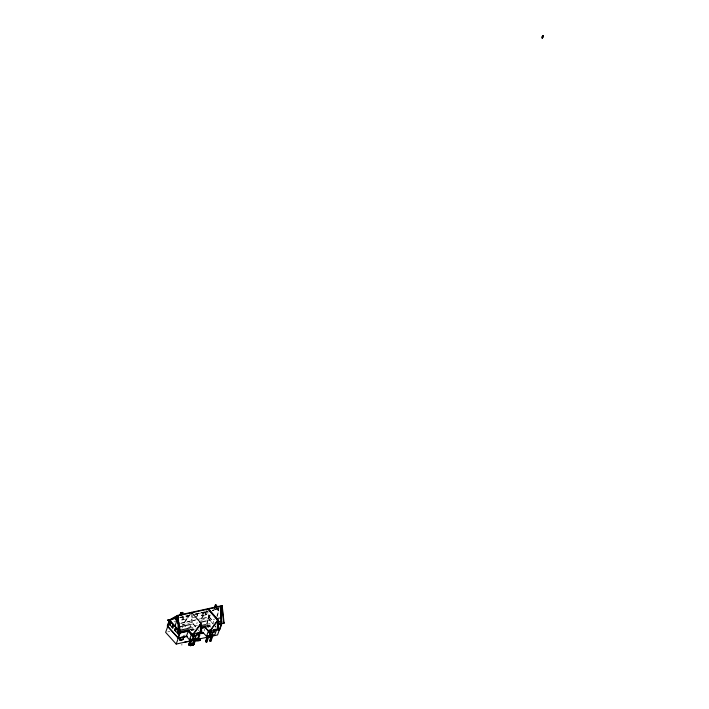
<?xml version="1.0" encoding="UTF-8"?>
<svg xmlns="http://www.w3.org/2000/svg" width="709" height="709" viewBox="0 0 709 709"><rect width="100%" height="100%" fill="white"/><g stroke="black" fill="none" stroke-linecap="round" stroke-linejoin="round"><path stroke-width="0.53" stroke-dasharray="3.54 2.66" d="M181.929 620.074L182.771 617.459L187.77 616.387L186.502 616.591L185.661 619.214L183.064 619.728L183.968 617.176L183.126 619.799L181.858 620.003L182.833 617.53L184.03 617.247M181.991 628.165L183.445 624.088L190.535 614.154M185.661 619.214L186.857 618.93L187.699 616.316M192.697 615.35L191.864 617.973L193.061 617.699L193.903 615.075M189.587 628.537L191.767 622.413L191.164 613.258M196.792 616.83L197.634 614.216L196.437 614.49L195.524 617.034L193.061 617.699M196.721 616.759L197.634 614.216M203.767 613.01C200.505 619.728 206.027 610.963 202.57 613.285L201.666 615.837L202.508 613.214L207.436 612.08L206.239 612.354L205.397 614.969L206.301 612.425M207.436 612.08L206.594 614.694L207.498 612.151M204.148 630.966L204.857 628.963M206.656 623.911L208.499 618.727L207.976 611.353M197.394 619.453L209.244 616.848L209.961 614.827M209.864 615.155L206.984 623.238L210.511 627.146M210.192 615.084L209.474 617.105L199.601 619.276M212.301 610.502L213.95 610.148M216.972 616.892L219.019 611.149L216.91 608.65L212.567 610.821L213.09 610.352M216.901 616.006L218.611 611.22L216.502 608.721L214.8 609.908M190.234 614.136L182.505 624.682L191.767 622.413L197.439 628.989M206.975 610.449L200.151 620.1M207.046 610.803L200.177 620.402L208.499 618.727L212.975 623.929M215.944 608.996L212.053 610.493M218.54 607.71L212.292 610.874M218.505 608.109L212.948 610.75M197.696 614.286L196.437 614.49M201.595 615.766L202.863 615.563M205.326 614.898L206.594 614.694M179.501 617.379L191.191 614.8M195.436 613.87L207.125 611.291M180.033 617.557L191.776 614.969M192.839 614.73L207.781 611.442M180.068 617.681L191.838 615.031M195.303 614.251L208.047 611.442M181.238 623.016L196.313 619.693M180.52 623.486L195.365 620.215M190.189 624.523L197.66 622.874M207.267 620.756L214.738 619.117M167.758 631.887L169.885 631.418M187.903 627.447L197.448 625.347M189.516 628.13L195.914 626.721M206.594 624.363L214.065 622.724M189.755 629.432L196.163 628.023M206.842 625.666L212.177 624.496M189.835 629.876L195.179 628.697M206.922 626.109L212.257 624.93M191.146 630.239L194.337 629.53M206.027 626.96L211.344 625.79M191.013 630.62L194.204 629.92M206.948 627.111L211.202 626.171M202.801 615.492L205.388 614.969M174.06 621.846L175.788 621.501M208.738 619.081L213.365 623.858M195.79 626.579L191.767 622.413M189.684 629.831L194.886 628.786M183.241 635.486L185.324 635.069M209.244 616.848L213.666 621.89M209.146 617.176L213.338 621.961M214.074 624.664L216.192 627.084M213.684 624.744L216.511 627.97M206.284 624.948L209.917 629.105M198.112 629.769L200.151 632.1M183.445 624.088L188 629.291M217.45 608.544L218.851 610.219A1.64 0.939 79.7 0 1 218.576 607.941M209.128 619.01L208.402 612.744M192.387 622.697L191.669 616.431M218.842 610.245A1.64 0.939 79.7 0 1 218.496 607.95M218.833 609.811A1.418 0.815 79.7 0 1 218.815 607.861"/><path stroke-width="1.06" d="M543.174 36.212L543.121 36.354A24.026 16.006 -31 0 1 542.988 36.886L542.225 38.189M542.35 36.301L542.101 37.152L542.562 36.221M543.041 35.76C543.608 33.793 541.038 40.688 542.553 37.143M543.333 36.292L542.961 37.072L543.289 35.574M173.421 618.213L174.733 617.92L170.665 620.047L167.67 620.34L173.12 618.789M168.317 620.588L177.542 615.412L222.174 605.575L224.088 622.972L217.574 624.771M170.665 620.047L169.628 620.295L167.475 626.357L178.26 638.322L187.211 636.407M178.588 638.251L167.803 626.286L165.64 632.357L176.195 644.064L193.814 640.174M168.157 625.276L169.956 620.224M169.203 624.15L170.204 621.58L171.082 622.537L170.08 625.099L169.203 624.15L170.08 625.099M170.169 625.081L172.819 628.059L173.811 625.489L171.073 622.537M174.928 626.144L176.975 620.393L175.859 619.161M179.971 614.765L180.671 612.789L181.504 612.629L182.08 613.276L181.371 615.244M178.978 632.331L178.278 634.05L174.671 630.141L175.575 627.589L179.191 631.497M174.671 630.141L175.664 627.571M180.538 615.412L181.247 613.445L182.08 613.276M181.185 614.517L181.885 612.549L182.718 612.381L183.285 613.028L182.452 613.196L181.752 615.173M177.489 633.075C180.361 627.119 175.672 633.164 178.367 634.023M178.278 634.05L178.881 632.348M188.886 631.09L179.324 633.199L177.542 615.412M179.829 633.013L178.03 638.065L181.593 637.302M176.195 644.064L180.068 633.27M186.972 636.141L183.746 636.842L182.86 639.624C177.454 642.54 180.813 635.477 183.888 637.01M182.86 639.624L183.746 636.859M187.912 632.109L186.432 636.265L189.516 639.793L197.846 638.118L200.062 631.896L201.905 633.571L201.001 623.211L191.492 612.337L191.164 613.258M189.516 639.793L191.368 634.608M190.694 638.791L188.559 644.809L189.126 645.456L189.959 645.287L192.104 639.27M194.452 633.323L191.909 640.776L193.442 639.722L194.408 640.271L197.155 632.862L196.233 635.459L192.281 636.177L192.892 634.44M189.126 645.456L191.27 639.438M192.343 636.248L192.954 634.511M189.392 644.641L190.331 645.713L190.694 644.667L193.362 644.135L192.759 643.444L190.092 643.976L190.694 644.667M194.337 638.995L192.476 644.251L193.07 644.933L195.259 638.641M195.578 639.199L196.163 640.298L199.805 639.199L198.724 638.206L196.18 638.765L195.578 639.199L196.278 639.97L199.805 639.199M193.123 644.658L193.956 644.49L196.092 638.472M196.233 635.459L197.483 635.202L198.343 632.534M196.065 639.084L199.078 638.596M200.532 639.793C187.92 641.299 204.547 641.875 199.477 638.632L198.99 638.738M199.69 639.518L198.609 638.525L199.911 634.75L198.414 635.051M200.425 640.121L199.477 638.632M214.215 608.065L215.27 605.105L216.103 604.937L216.67 605.583L215.97 607.56M214.641 608.207C214.278 606.541 216.954 604.999 215.696 605.247M214.969 608.136L216.023 605.185M202.942 632.313L206.496 636.381L208.712 630.159M205.539 641.397L207.675 635.379L208.251 636.026L206.106 642.044L205.539 641.397L206.939 641.875L209.084 635.867M209.279 633.004L210.139 630.336L211.388 630.079L208.845 637.533L210.378 636.478L211.344 637.028L214.029 629.548L215.341 629.37L214.419 631.967L209.279 633.004L210.458 632.685L211.388 630.079M213.125 635.087L210.981 641.104L210.148 641.273L209.58 640.626L211.362 635.619M210.148 641.273L212.292 635.255L211.725 634.608M213.108 632.144L214.348 631.896L215.279 629.291M216.67 629.521L214.827 634.706L206.496 636.381M221.226 624.62L217.548 634.945L199.362 638.951M215.731 630.283L219.852 629.397L221.873 623.645M223.69 622.041L223.955 623.362M179.926 640.209L180.946 637.595M208.224 608.65L207.879 609.155L217.636 620.313L218.017 629.096L218.886 630.159L217.982 619.799L208.224 608.65L217.991 620.233L209.385 632.065L204.821 627.368M217.636 620.313L217.991 620.233M201.001 623.211L192.015 635.556L187.938 630.895M192.015 635.556L193.841 633.952L200.674 624.142L201.516 633.651M217.982 619.799L208.995 632.144M209.004 630.975L209.882 629.964M210.245 629.893L209.368 630.904L217.69 629.229L218.496 630.239M169.354 620.34L177.374 615.891L221.261 606.248L221.669 613.551L220.721 613.719M177.365 616.183L174.201 618.035L178.127 622.369M220.357 606.638L222.174 605.575M181.814 644.827L181.832 644.8M542.279 36.957L542.97 36.886M172.845 624.558L171.941 627.111L172.819 628.059M171.25 619.489L172.562 619.205M167.67 620.34L172.987 619.17M176.444 620.517L176.975 620.393M177.906 623.158L179.217 622.874L180.148 631.551M179.324 633.199L178.198 627.164L190.189 624.523M199.796 622.405L206.204 620.995M216.874 618.638L221.146 617.699L220.322 606.425L221.261 621.128L221.128 613.648M178.597 630.54L188.443 628.369M201.259 625.542L205.53 624.602M218.337 621.775L221.536 621.075L221.146 617.699M178.836 631.843L188.691 629.672M201.498 626.845L205.77 625.905M217.512 623.317L221.784 622.378L221.536 621.075M179.466 632.809L189.028 630.7M200.718 628.13L206.027 626.96M217.716 624.381L224.088 622.972M200.576 628.511L205.894 627.341M198.609 638.525L198.963 638.915L196.42 639.474M167.803 626.286L167.235 626.1L169.398 620.038L178.907 630.531L169.628 620.295M216.52 629.805L219.941 629.069M199.903 633.367L203.368 632.933L199.061 633.864M210.201 630.407L211.45 630.159M215.341 629.37L214.029 629.548M216.67 605.583L215.27 605.105M192.387 634.316L200.709 632.641L200.151 624.54M217.929 629.592L218.886 630.159M193.628 635.946L196.127 635.441M210.564 632.703L213.063 632.206M179.856 640.121L182.798 639.536M196.393 638.782L198.644 638.33M184.287 642.274L192.618 640.608M188.904 643.843L189.737 643.675M205.885 640.431L206.709 640.262M190.73 643.621L192.839 643.196L193.956 644.49M209.58 640.626L210.981 641.104M206.106 642.044L206.939 641.875M191.297 645.296L193.07 644.933M190.331 645.713L193.495 645.084L193.779 644.277L190.615 644.915L190.021 644.18L192.688 643.648L193.291 644.33M221.474 622.44L221.669 621.057M167.811 619.958L168.458 620.18M175.575 627.589L176.541 628.52L175.548 631.09L174.76 630.115M217.654 620.729L217.424 619.586M217.043 628.484L217.69 629.229L217.131 621.119M205.211 627.288L209.385 632.065M200.461 631.879L201.028 632.525M200.541 632.02L201.905 633.571M181.885 612.549L182.452 613.196M180.671 612.789L181.247 613.445M193.265 633.305L193.841 633.952M189.268 630.744L192.954 634.963M188.328 630.815L192.405 635.477M189.808 644.782L190.411 645.474M223.468 622.006L222.006 606.053M178.154 615.713L178.686 622.989M177.374 615.891L178.198 627.164M178.048 618.585A1.418 0.851 77.6 0 1 177.046 619.639A1.418 0.851 77.6 0 1 176.328 617.619A1.418 0.851 77.6 0 1 177.578 617.264M178.189 618.656A1.64 0.984 77.6 0 1 177.011 619.834A1.64 0.984 77.6 0 1 176.204 617.486A1.64 0.984 77.6 0 1 177.658 617.122M193.796 636.133L192.325 640.271L193.548 639.429L194.319 639.872L195.79 635.734L193.796 636.133M210.733 632.898L209.261 637.036L210.484 636.195L211.255 636.629L212.727 632.49L210.733 632.898M181.424 612.868L181.424 612.868M182.638 612.629L182.638 612.629"/></g></svg>
